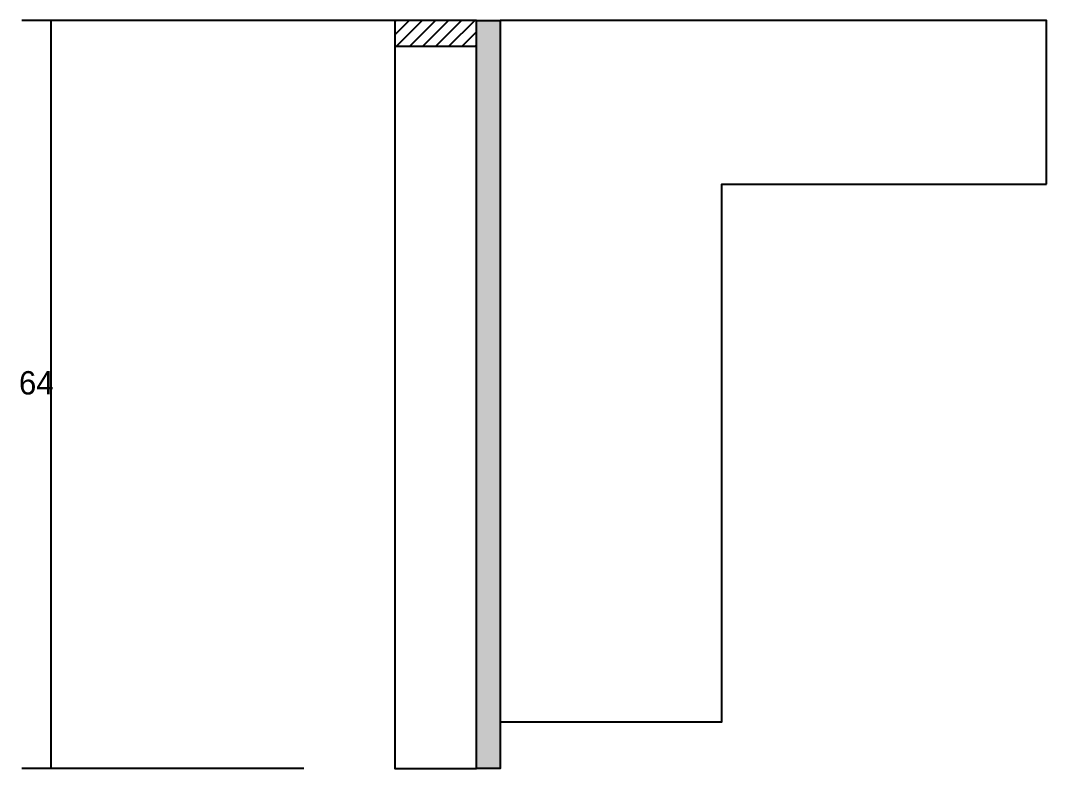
# Model space of a CAD drawing. Header units: metres. Extents: x 6391 to 8805, y 9014 to 10387.
# Drawn here: x 8404.9 to 8580.6, y 9019.2 to 9147.2 of the extents above; entities that cross this region are included whole.
import ezdxf

# ---------------------------------------------------------------- set-up
doc = ezdxf.new("R2010")
doc.units = ezdxf.units.M
for name, color, linetype in [('CONCRETO', 251, 'Continuous'), ('COTA', 241, 'Continuous'), ('Hachura', 253, 'Continuous'), ('Madeira', 126, 'Continuous'), ('Painéis', 200, 'Continuous')]:
    doc.layers.add(name, color=color, linetype=linetype)

msp = doc.modelspace()

# ---------------------------------------------------------------- hatches: boundary and pattern name
at = {"layer": 'Hachura'}
h = msp.add_hatch(dxfattribs=at)
h.set_pattern_fill('ANSI31', scale=0.5)
h.paths.add_polyline_path([(8483, 9142.8), (8483, 9147.2), (8483, 9147.2), (8469, 9147.2), (8469, 9147.2), (8469, 9142.8), (8469, 9142.8), (8483, 9142.8)])
h = msp.add_hatch(color=8, dxfattribs=at)
h.dxf.hatch_style = 1
h.paths.add_polyline_path([(8483, 9147.2), (8487, 9147.2), (8487, 9147.2), (8487, 9019.2), (8487, 9019.2), (8483, 9019.2), (8483, 9019.2), (8483, 9147.2)])

# ---------------------------------------------------------------- linework, layer by layer
at = {"layer": 'CONCRETO'}
msp.add_lwpolyline([(8580.6, 9119.2), (8580.6, 9147.2), (8487, 9147.2), (8487, 9119.2), (8487, 9119.2), (8487, 9027.2), (8525, 9027.2), (8525, 9119.2)], close=True, dxfattribs=at)
at = {"layer": 'COTA'}
for p, q in [((8469, 9147.2), (8405.1, 9147.2)), ((8410.1, 9019.2), (8410.1, 9147.2)), ((8453.4, 9019.2), (8405.1, 9019.2))]:
    msp.add_line(p, q, dxfattribs=at)
at = {"layer": 'Madeira'}
for points in [[(8483, 9142.8), (8483, 9147.2), (8469, 9147.2), (8469, 9142.8)], [(8483, 9147.2), (8469, 9147.2), (8469, 9019.2), (8483, 9019.2)]]:
    msp.add_lwpolyline(points, close=True, dxfattribs=at)
at = {"layer": 'Painéis'}
msp.add_lwpolyline([(8483, 9147.2), (8487, 9147.2), (8487, 9019.2), (8483, 9019.2)], close=True, dxfattribs=at)

# ---------------------------------------------------------------- texts
at = {"layer": 'COTA'}
msp.add_text('64', height=4, dxfattribs=at).set_placement((8404.6, 9083.2))

doc.saveas('drawing.dxf')
